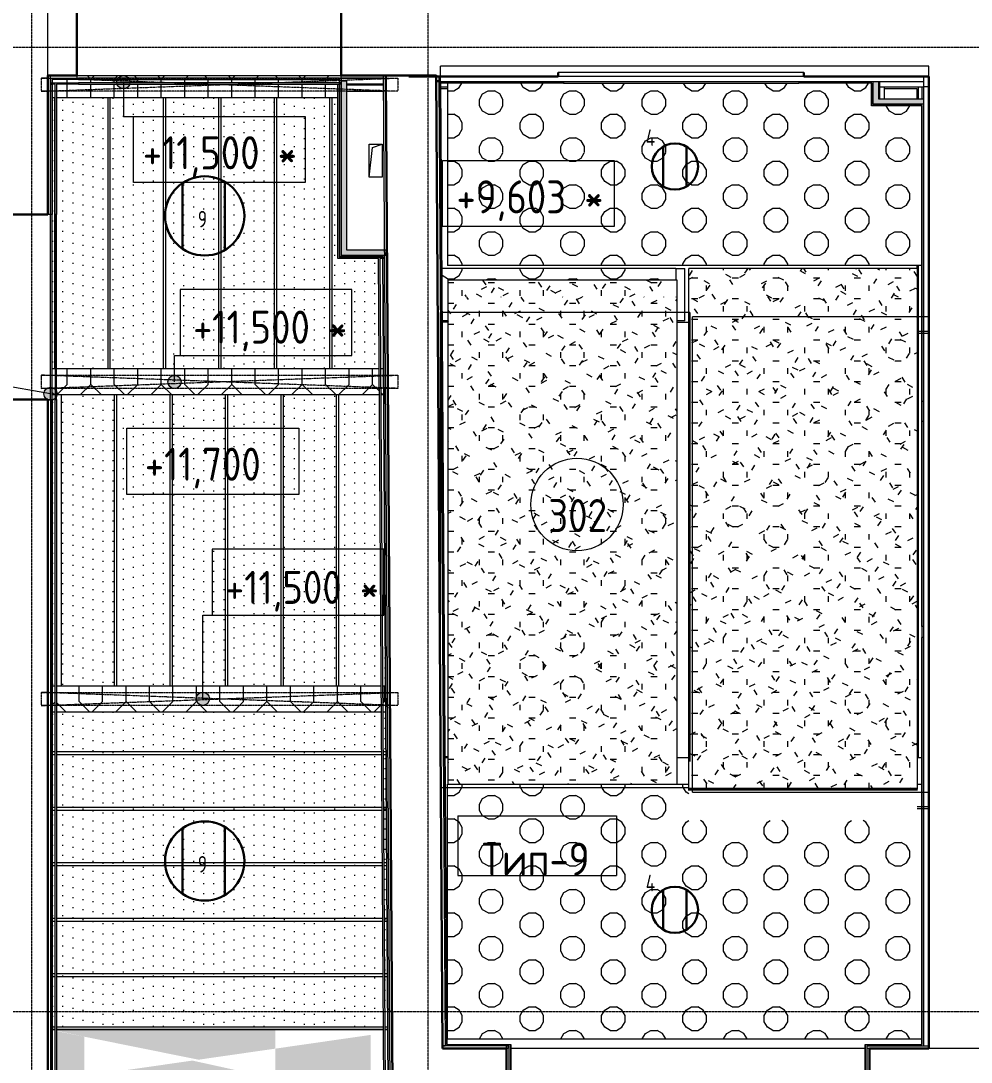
# Model space of a CAD drawing. Header units: millimetres. Extents: x -10438 to 68527, y -5058 to 44223.
# Drawn here: x -85 to 7110, y 12561 to 20443 of the extents above; entities that cross this region are included whole.
import ezdxf

# ---------------------------------------------------------------- set-up
doc = ezdxf.new("R2010")
doc.units = ezdxf.units.MM
for name, pattern in [('ADSK_Линия сетки', [25, 20, -2.5, 0, -2.5]), ('ADSK_Сверху', [4.5, 3, -1.5]), ('ADSK_Штрих_ш3 п1_5', [4.5, 3, -1.5]), ('ADSK_Штрихпунктирная 2 точки_ш15 п1_5 п1_5 п1_5', [19.5, 15, -1.5, 0, -1.5, 0, -1.5])]:
    doc.linetypes.add(name, pattern=pattern)
for name, color, linetype, lineweight in [('Аннотация', 7, 'Continuous', 20), ('Каркас', 7, 'Continuous', 18), ('Лестницы', 7, 'Continuous', 9), ('Марки', 7, 'Continuous', 20), ('Марки помещений', 7, 'Continuous', 20), ('Обобщенные модели', 7, 'Continuous', 18), ('Оси', 7, 'Continuous', 9), ('Отметки', 7, 'Continuous', 9), ('Перекрытие', 7, 'Continuous', 18), ('Потолки', 7, 'Continuous', 9), ('Потолки штриховка', 7, 'Continuous', 9), ('Стены внутренние', 7, 'Continuous', 18), ('Стены наружные', 7, 'Continuous', 18), ('Стены несущие', 7, 'Continuous', 30), ('Стены отделка', 7, 'Continuous', 30), ('Стены штриховка', 7, 'Continuous', 9)]:
    doc.layers.add(name, color=color, linetype=linetype, lineweight=lineweight)
doc.layers.add('Линии', color=7, linetype='Continuous', lineweight=9, true_color=0x00a600)
doc.styles.add('GOST Common_1', font='GOST_Common.ttf', dxfattribs={"width": 0.9, "height": 250})
doc.styles.add('GOST Common_2', font='GOST_Common.ttf', dxfattribs={"width": 0.9, "height": 250})
doc.styles.add('GOST Common_4', font='GOST_Common.ttf', dxfattribs={"width": 0.8, "height": 350})
doc.styles.add('GOST Common_B', font='', dxfattribs={"width": 0.9, "height": 250})
doc.styles.get('GOST Common_B').set_extended_font_data('GOST Common', bold=True)
pattern_1 = [(0, (0, 762), (762, 76.2), [7.62, -373.38, 7.62, -373.38]), (0, (76.2, 91.44), (762, 76.2), [7.62, -220.98, 7.62, -525.78]), (0, (152.4, 106.68), (762, 76.2), [7.62, -68.58, 7.62, -678.18]), (0, (457.2, 60.96), (762, 76.2), [7.62, -220.98, 7.62, -525.78]), (0, (533.4, 45.72), (762, 76.2), [7.62, -68.58, 7.62, -678.18])]
pattern_2 = [(0, (65.08, 0), (0, 177.8), [47.641, -260.317]), (60, (153.98, 23.82), (-153.9793, 88.9), [47.641, -260.317]), (120, (177.8, 112.72), (-153.9793, -88.9), [47.641, -260.317]), (30, (112.72, 0), (-0.0002, 355.6003), [47.641, -307.959]), (30, (23.82, 153.98), (-0.0002, 355.6003), [47.641, -307.959]), (150, (65.08, 0), (-307.959, -177.8003), [47.641, -307.959]), (150, (153.98, 153.98), (-307.959, -177.8003), [47.641, -307.959]), (90, (177.8, 65.08), (-307.959, 177.8), [47.641, -307.959]), (90, (0, 65.08), (-307.959, 177.8), [47.641, -307.959])]

# ---------------------------------------------------------------- blocks, each defined once
blk = doc.blocks.new('Типовая двутавровая балка _АСТО 20-93_ Балки - 100х200Н Б-12-2273928-План потолков 3-го этажа')
at = {"layer": 'Каркас', "color": 8, "linetype": 'ADSK_Штрих_ш3 п1_5', "lineweight": 9, "true_color": 0x808080}
for p, q in [((921.6, 50), (1241.3, 50)), ((961.6, -50), (1242, -50))]:
    blk.add_line(p, q, dxfattribs=at)
at = {"layer": 'Каркас'}
for p, q in [((1241.6, 3.5), (961.6, 3.5)), ((1241.7, -3.5), (961.6, -3.5))]:
    blk.add_line(p, q, dxfattribs=at)
blk = doc.blocks.new('GM_Отверстие прямоугольное _в плите_ - Отверстие-3906246-План потолков 3-го этажа')
at = {"layer": 'Обобщенные модели'}
for p, q in [((-50, -125), (-50, 125)), ((-50, 125), (50, 125)), ((-50, -125), (-50, 125)), ((-50, 125), (50, 125)), ((-50, -125), (-25, 100)), ((-25, 100), (50, 125)), ((50, 125), (50, -125)), ((50, 125), (50, -125)), ((50, -125), (-50, -125)), ((50, -125), (-50, -125))]:
    blk.add_line(p, q, dxfattribs=at)
blk = doc.blocks.new('ADSK_Марка_Помещение_ОдноЗначение - Номер-159740-План потолков 3-го этажа')
at = {"layer": 'Марки помещений'}
blk.add_circle((0, 0), 3.5, dxfattribs=at)
blk = doc.blocks.new('ADSK_Марка_Потолок - ADSK_Марка и Смещение от уровня-155896-План потолков 3-го этажа')
at = {"layer": 'Марки'}
for p, q in [((-6, 4.5), (-6, 0)), ((-6, 4.5), (6, 4.5)), ((6, 4.5), (6, 0)), ((-6, 0), (6, 0))]:
    blk.add_line(p, q, dxfattribs=at)
blk = doc.blocks.new('Высотные отметки - Рамка-12095-План потолков 3-го этажа')
at = {"layer": 'Аннотация'}
for p, q in [((-6.5, 0), (-6.5, 5)), ((-6.5, 5), (6.5, 5)), ((6.5, 5), (6.5, 0)), ((6.5, 0), (-6.5, 0))]:
    blk.add_line(p, q, dxfattribs=at)

msp = doc.modelspace()

# ---------------------------------------------------------------- hatches: boundary and pattern name
at = {"layer": 'Марки'}
h = msp.add_hatch(color=256, dxfattribs=at)
edge = h.paths.add_edge_path()
edge.add_arc((140, 17620.239), 50, 0, 360)
at = {"layer": 'Отметки'}
h = msp.add_hatch(color=256, dxfattribs=at)
edge = h.paths.add_edge_path()
edge.add_arc((691.408, 19978.96), 50, 0, 360)
h = msp.add_hatch(color=256, dxfattribs=at)
edge = h.paths.add_edge_path()
edge.add_arc((1078.633, 17709.769), 50, 0, 360)
h = msp.add_hatch(color=256, dxfattribs=at)
edge = h.paths.add_edge_path()
edge.add_arc((1292.423, 15311.876), 50, 0, 360)
at = {"layer": 'Потолки штриховка', "lineweight": 18}
h = msp.add_hatch(dxfattribs=at)
h.set_pattern_fill('FP_52', color=256, style=0, pattern_type=2)
h.set_pattern_definition([(90, (88.9, 88.9), (-88.9, 266.7), [177.8, -355.6]), (135, (177.8, 0), (-266.7, -266.7), [125.724, -251.447]), (45, (177.8, 0), (-266.7, 266.7), [125.724, -251.447]), (45, (88.9, 266.7), (-266.7, 266.7), [125.724, -251.447]), (135, (266.7, 266.7), (-266.7, -266.7), [125.724, -251.447])])
h.paths.add_polyline_path([(2668.373, 15210.342), (2678.703, 15211.207), (2677.408, 15410.342), (2654.408, 15410.342), (2656.373, 15210.342), (2659.368, 15210.342)])
h.paths.add_polyline_path([(2645.708, 15210.342), (2644.407, 15410.342), (185, 15410.342), (185, 15210.342), (2623.372, 15210.342)])
h.paths.add_polyline_path([(152, 15210.342), (175, 15210.342), (175, 15410.342), (152, 15409.4), (152, 15309.342)])
h.paths.add_polyline_path([(1462.62, 17611.342), (2630.095, 17611.342), (2628.794, 17811.342), (185, 17811.342), (185, 17611.342), (1436.893, 17611.342)])
h.paths.add_polyline_path([(175, 17611.342), (175, 17811.342), (152, 17810.4), (152, 17611.342), (172.62, 17611.342)])
h.paths.add_polyline_path([(2640.095, 17611.342), (2663.095, 17611.342), (2661.795, 17811.342), (2638.794, 17811.342), (2640.07, 17615.237)])
h.paths.add_polyline_path([(1012.62, 19860), (2314.747, 19860), (2314.747, 19965.136), (185, 19965.136), (185, 19860), (992.62, 19860)])
h.paths.add_polyline_path([(152, 19860), (175, 19860), (175, 19965.136), (152, 19965.136), (152, 19907.703)])
h.paths.add_polyline_path([(2324.747, 19860), (2327.747, 19860.928), (2327.747, 19965.136), (2324.747, 19965.136), (2324.747, 19861.16)])
h.paths.add_polyline_path([(172.62, 19975.136), (2327.747, 19975.136), (2327.747, 19998.136), (152, 19998.136), (152, 19975.136)])
h.paths.add_polyline_path([(2327.747, 19998.136), (2329.747, 19998.136), (2329.747, 20000.136), (2327.747, 20000.136)])
h.paths.add_polyline_path([(152, 19998.136), (152, 20000.136), (150, 20000.136)])
h.paths.add_polyline_path([(1412.62, 20010.136), (2339.747, 20010.136), (2339.747, 20030.136), (339.747, 20030.136), (339.747, 20010.136), (1012.62, 20010.136)])
h = msp.add_hatch(dxfattribs=at)
h.set_pattern_fill('FP_32', color=256, style=0, pattern_type=2)
h.set_pattern_definition(pattern_2)
h.paths.add_polyline_path([(3128.156, 18352.831), (4875, 18352.831), (4875, 18355.251), (3151.268, 18355.251), (3151.268, 18483.455), (4875, 18483.455), (4875, 18567.785), (3105, 18567.785), (3105, 18352.831), (3126.156, 18352.831)])
h.paths.add_polyline_path([(3145, 18590.349), (6738, 18590.349), (6738, 19801.025), (6357.707, 19801.025), (6357.707, 19803.025), (6355.707, 19803.025), (6355.707, 19970.525), (3145, 19970.525), (3145, 18964.389)])
h.paths.add_polyline_path([(6738, 19801.025), (6740, 19803.025), (6738, 19803.025)])
h.paths.add_polyline_path([(6355.707, 19970.525), (6357.707, 19970.525), (6357.707, 19972.525)])
h = msp.add_hatch(dxfattribs=at)
h.set_pattern_fill('FP_24', color=256, style=0, pattern_type=2)
h.set_pattern_definition(pattern_1)
h.paths.add_polyline_path([(2339.747, 12829.477), (2661.19, 12829.477), (2645.708, 15210.342), (185, 15210.342), (185, 12829.477), (1840.895, 12829.477)])
h.paths.add_polyline_path([(2726.191, 12829.477), (2726.198, 12829.477), (2725.803, 12889.256)])
h.paths.add_polyline_path([(2694.191, 12829.477), (2678.709, 15210.342), (2655.708, 15210.342), (2671.19, 12829.477), (2679.367, 12829.477)])
h.paths.add_polyline_path([(152, 12829.477), (175, 12829.477), (175, 15210.342), (152, 15210.342), (152, 13107.718)])
h.paths.add_polyline_path([(2709.734, 15360.342), (2709.738, 15360.342), (2709.623, 15377.33)])
h.paths.add_polyline_path([(222.62, 15410.342), (2644.407, 15410.342), (2630.095, 17611.342), (185, 17611.342), (185, 15410.342)])
h.paths.add_polyline_path([(152, 15410.342), (175, 15410.342), (175, 17611.342), (152, 17611.342), (152, 15889.767)])
h.paths.add_polyline_path([(2668.373, 15410.342), (2677.408, 15410.342), (2663.095, 17611.342), (2640.095, 17611.342), (2654.408, 15410.342), (2659.368, 15410.342)])
h.paths.add_polyline_path([(1882.62, 17811.342), (2628.794, 17811.342), (2623.372, 18645.136), (2314.747, 18645.136), (2314.747, 19860), (185, 19860), (185, 17811.342), (1882.165, 17811.342)])
h.paths.add_polyline_path([(2638.794, 17811.342), (2661.795, 17811.342), (2656.308, 18645.136), (2633.375, 18644.801), (2637.961, 17939.515)])
h.paths.add_polyline_path([(175, 17811.342), (175, 19860), (152, 19860), (152, 17811.342), (172.62, 17811.342)])
h.paths.add_polyline_path([(2656.288, 18658.136), (2658.288, 18658.136), (2658.275, 18660.136), (2656.308, 18658.155)])
h.paths.add_polyline_path([(2324.747, 18655.136), (2656.308, 18655.136), (2656.288, 18658.136), (2329.747, 18658.136), (2329.747, 18660.136), (2327.747, 18660.136), (2327.747, 19860), (2324.747, 19860), (2324.747, 18660.136)])
h = msp.add_hatch(dxfattribs=at)
h.set_pattern_fill('FP_35', color=256, style=0, pattern_type=2)
h.set_pattern_definition([(0, (65.08, 3280.39), (0, 156.886), [47.641, -260.317]), (56.803, (153.98, 3301.41), (-133.5388, 109.6832), [43.506, -237.722]), (123.197, (177.8, 3379.85), (-133.5388, -109.6832), [43.506, -237.722]), (26.996, (112.72, 3280.4), (54.1376, 341.352), [46.304, -299.314]), (26.996, (23.82, 3416.26), (54.1376, 341.352), [46.304, -299.314]), (153.004, (65.08, 3280.4), (-253.821, -184.466), [46.304, -299.314]), (153.004, (153.98, 3416.26), (-253.821, -184.466), [46.304, -299.314]), (90, (177.8, 3337.82), (-307.959, 156.886), [42.037, -271.734]), (90, (0, 3337.82), (-307.959, 156.886), [42.037, -271.734])])
h.paths.add_polyline_path([(6177.301, 14627.913), (6701.881, 14627.913), (6701.881, 18567.785), (4971.881, 18567.785), (4971.881, 14627.913)])
h = msp.add_hatch(dxfattribs=at)
h.set_pattern_fill('FP_36', color=256, style=0, pattern_type=2)
h.set_pattern_definition([(0, (65.08, 4812.95), (0, 156.886), [47.641, -260.317]), (56.803, (153.98, 4833.97), (-133.5388, 109.6832), [43.506, -237.722]), (123.197, (177.8, 4912.41), (-133.5388, -109.6832), [43.506, -237.722]), (26.996, (112.72, 4812.95), (54.1376, 341.352), [46.304, -299.314]), (26.996, (23.82, 4948.82), (54.1376, 341.352), [46.304, -299.314]), (153.004, (65.08, 4812.95), (-253.821, -184.466), [46.304, -299.314]), (153.004, (153.98, 4948.82), (-253.821, -184.466), [46.304, -299.314]), (90, (177.8, 4870.37), (-307.959, 156.886), [42.037, -271.734]), (90, (0, 4870.37), (-307.959, 156.886), [42.037, -271.734])])
h.paths.add_polyline_path([(3151.268, 14665.458), (4881.268, 14665.458), (4881.268, 18483.455), (3151.268, 18483.455), (3151.268, 18355.251), (4875, 18355.251), (4875, 18352.831), (3151.268, 18352.831), (3151.268, 14864.893)])
h = msp.add_hatch(dxfattribs=at)
h.set_pattern_fill('FP_32', color=256, style=0, pattern_type=2)
h.set_pattern_definition(pattern_2)
h.paths.add_polyline_path([(3145, 12736.212), (6738, 12736.212), (6738, 14665.458), (6701.881, 14665.458), (6701.881, 14390.349), (4971.881, 14390.349), (4971.881, 14665.458), (3145, 14665.458), (3145, 12815.144)])
h = msp.add_hatch(dxfattribs=at)
h.set_pattern_fill('FP_25', color=256, style=0, pattern_type=2)
h.set_pattern_definition(pattern_1)
h.paths.add_polyline_path([(-0.435, 8708.896), (-0.435, 8718.542), (-15, 8718.542), (-15, 8709.184)])
h.paths.add_polyline_path([(-25, 8709.382), (-25, 8718.542), (-48, 8718.542), (-48, 8709.837), (-29.538, 8709.472)])
h.paths.add_polyline_path([(-15, 8728.542), (-0.435, 8728.542), (-0.435, 8736.263), (-15, 8736.263)])
h.paths.add_polyline_path([(-48, 8728.542), (-25, 8728.542), (-25, 8736.263), (-48, 8736.263)])
h.paths.add_polyline_path([(7031.426, 9951.044), (7071.115, 11378.666), (7069.55, 11790.27), (7002.343, 11790.27), (7002.343, 10055.483)])
h.paths.add_polyline_path([(6900.035, 12068.264), (7043.494, 12068.264), (7043.494, 12071.482), (6913.107, 12088.264), (6900.035, 12088.264)])
h.paths.add_polyline_path([(2162.213, 12398.073), (2563.629, 12398.073), (2563.629, 12767.308), (1840.895, 12663.231), (1840.895, 12462.782)])
h.paths.add_polyline_path([(1840.895, 12398.073), (1840.895, 12435.04), (1214.107, 12572.972), (395.426, 12455.079), (395.426, 12398.073)])
h.paths.add_polyline_path([(185, 12424.777), (395.426, 12455.079), (395.426, 12753.132), (355.636, 12761.888), (185, 12796.252)])
h.paths.add_polyline_path([(1260.532, 12579.657), (1840.895, 12663.231), (1840.895, 12809.342), (185, 12809.342), (185, 12799.439), (395.426, 12753.875)])
at = {"layer": 'Стены внутренние'}
for points in [[(2339.747, 18670.136), (2379.747, 18670.136), (2379.747, 19990), (2339.747, 19989.263), (2339.747, 18964.389)], [(6407.707, 19853.025), (6407.707, 19982.525), (6367.707, 19982.525), (6367.707, 19853.025)], [(6738, 19813.025), (6750, 19813.025), (6750, 19853.025), (6367.707, 19853.025), (6367.707, 19813.025), (6710, 19813.025)], [(2379.747, 18670.136), (2668.211, 18670.136), (2667.951, 18710.136), (2379.747, 18710.136)]]:
    msp.add_hatch(color=256, dxfattribs=at).paths.add_polyline_path(points)

# ---------------------------------------------------------------- linework, layer by layer
at = {"layer": 'Каркас', "color": 8, "linetype": 'ADSK_Штрих_ш3 п1_5', "lineweight": 9, "true_color": 0x808080}
for p, q in [((172.62, 17811.342), (172.62, 19860)), ((572.62, 19860), (572.62, 17811.342)), ((592.62, 17811.342), (592.62, 19860)), ((992.62, 19860), (992.62, 17811.342)), ((1012.62, 17811.342), (1012.62, 19860)), ((1412.62, 19860), (1412.62, 17811.342)), ((1432.62, 17811.342), (1432.62, 19860)), ((1832.62, 19860), (1832.62, 17811.342)), ((1852.62, 17811.342), (1852.62, 19860)), ((2252.62, 19860), (2252.62, 17811.342)), ((2272.62, 17811.342), (2272.62, 19860)), ((222.62, 15410.342), (222.62, 17611.342)), ((622.62, 17611.342), (622.62, 15410.342)), ((642.62, 15410.342), (642.62, 17611.342)), ((1042.62, 17611.342), (1042.62, 15410.342)), ((1062.62, 15410.342), (1062.62, 17611.342)), ((1462.62, 17611.342), (1462.62, 15410.342)), ((1482.62, 15410.342), (1482.62, 17611.342)), ((1882.62, 17611.342), (1882.62, 15410.342)), ((1902.62, 15410.342), (1902.62, 17611.342)), ((2302.62, 17611.342), (2302.62, 15410.342)), ((2322.62, 15410.342), (2322.62, 17611.342)), ((175, 14909.342), (152, 14909.342)), ((2647.665, 14909.342), (185, 14909.342)), ((2680.666, 14909.342), (2657.665, 14909.342)), ((152, 14889.342), (175, 14889.342)), ((185, 14889.342), (2647.795, 14889.342)), ((2657.795, 14889.342), (2680.796, 14889.342)), ((175, 14489.342), (152, 14489.342)), ((152, 14469.342), (175, 14469.342)), ((2650.396, 14489.342), (185, 14489.342)), ((185, 14469.342), (2650.526, 14469.342)), ((2683.397, 14489.342), (2660.397, 14489.342)), ((2660.527, 14469.342), (2683.527, 14469.342)), ((175, 14069.342), (152, 14069.342)), ((152, 14049.342), (175, 14049.342)), ((2653.127, 14069.342), (185, 14069.342)), ((185, 14049.342), (2653.258, 14049.342)), ((2686.128, 14069.342), (2663.128, 14069.342)), ((2663.258, 14049.342), (2686.258, 14049.342)), ((175, 13649.342), (152, 13649.342)), ((2655.859, 13649.342), (185, 13649.342)), ((2688.859, 13649.342), (2665.859, 13649.342)), ((152, 13629.342), (175, 13629.342)), ((185, 13629.342), (2655.989, 13629.342)), ((2665.989, 13629.342), (2688.989, 13629.342)), ((175, 13229.342), (152, 13229.342)), ((152, 13209.342), (175, 13209.342)), ((2658.59, 13229.342), (185, 13229.342)), ((185, 13209.342), (2658.72, 13209.342)), ((2691.59, 13229.342), (2668.59, 13229.342)), ((2668.72, 13209.342), (2691.721, 13209.342)), ((175, 12809.342), (152, 12809.342)), ((2661.321, 12809.342), (185, 12809.342)), ((2694.498, 12809.342), (2671.321, 12809.342))]:
    msp.add_line(p, q, dxfattribs=at)
at = {"layer": 'Лестницы', "linetype": 'ADSK_Сверху'}
for p, q in [((3090.798, 20101.373), (3090.798, 18567.785)), ((6790, 20101.373), (3090.798, 20101.373)), ((6790, 18095.063), (6790, 20101.373)), ((4980.798, 18236.542), (3090.798, 18236.542)), ((3090.798, 18236.542), (3090.798, 14636.542)), ((4980.798, 18236.542), (4980.798, 14837.669)), ((3151.268, 18161.373), (3103.563, 18161.373)), ((4881.268, 18161.373), (4971.881, 18161.373)), ((5000, 18205.239), (6790, 18205.239)), ((5000, 14605.239), (5000, 18205.239)), ((6790, 14605.239), (6790, 18205.239)), ((6701.881, 18095.063), (6790, 18095.063)), ((6701.881, 18080.063), (6790, 18080.063)), ((6790, 14495.063), (6790, 18095.063)), ((6790, 14480.063), (6790, 18080.063)), ((3090.798, 15211.801), (3090.798, 15198.594)), ((3090.798, 15211.801), (3090.798, 15198.594)), ((3151.268, 14871.373), (3125.035, 14871.373)), ((4971.881, 14636.542), (3090.798, 14636.542)), ((5000, 14605.239), (6790, 14605.239)), ((6701.881, 14495.063), (6790, 14495.063)), ((6701.881, 14480.063), (6790, 14480.063))]:
    msp.add_line(p, q, dxfattribs=at)
at = {"layer": 'Линии', "color": 7, "linetype": 'ADSK_Штрихпунктирная 2 точки_ш15 п1_5 п1_5 п1_5'}
for p, q in [((68.164, 20010), (2768.164, 20010)), ((68.164, 20010), (68.164, 19910)), ((2768.164, 19910), (68.164, 20010)), ((68.164, 19910), (2768.164, 20010)), ((2768.164, 20010), (2768.164, 19910)), ((2768.164, 19910), (68.164, 19910)), ((68.164, 17761.342), (2768.164, 17761.342)), ((68.164, 17761.342), (68.164, 17661.342)), ((2768.164, 17661.342), (68.164, 17761.342)), ((68.164, 17661.342), (2768.164, 17761.342)), ((2768.164, 17761.342), (2768.164, 17661.342)), ((2768.164, 17661.342), (68.164, 17661.342)), ((68.164, 15360.342), (2768.164, 15360.342)), ((68.164, 15360.342), (68.164, 15260.342)), ((2768.164, 15260.342), (68.164, 15360.342)), ((68.164, 15260.342), (2768.164, 15360.342)), ((2768.164, 15360.342), (2768.164, 15260.342)), ((2768.164, 15260.342), (68.164, 15260.342))]:
    msp.add_line(p, q, dxfattribs=at)
at = {"layer": 'Линии', "color": 1, "lineweight": 30, "true_color": 0xff0000}
for p, q in [((4779.094, 19189.669), (4779.094, 19491.725)), ((4954.094, 19188.624), (4954.094, 19492.77)), ((1138.898, 14331.713), (1138.898, 13835.332)), ((1458.898, 13824.57), (1458.898, 14342.475)), ((4779.094, 13563.261), (4779.094, 13865.318)), ((4954.094, 13562.216), (4954.094, 13866.363))]:
    msp.add_line(p, q, dxfattribs=at)
at = {"layer": 'Линии', "color": 5, "lineweight": 30, "true_color": 0x0000ff}
for p, q in [((1138.898, 19215.268), (1138.898, 18718.887)), ((1458.898, 18708.125), (1458.898, 19226.029))]:
    msp.add_line(p, q, dxfattribs=at)
at = {"layer": 'Линии', "color": 1, "lineweight": 30, "true_color": 0xff0000}
for centre, radius in [((4867.499, 19340.697), 175), ((1307.426, 14083.523), 300), ((4867.499, 13714.289), 175)]:
    msp.add_circle(centre, radius, dxfattribs=at)
at = {"layer": 'Линии', "color": 5, "lineweight": 30, "true_color": 0x0000ff}
msp.add_circle((1307.426, 18967.077), 300, dxfattribs=at)
at = {"layer": 'Марки'}
msp.add_line((140, 17620.239), (-1167.5, 17845.239), dxfattribs=at)
msp.add_circle((140, 17620.239), 50, dxfattribs=at)
at = {"layer": 'Оси', "linetype": 'ADSK_Линия сетки'}
for p, q in [((-0.435, -4258.205), (-0.435, 44222.998)), ((2999.565, -4258.205), (2999.565, 44222.998)), ((-9638.275, 20245), (56004.853, 20245)), ((-9638.275, 12945), (56004.853, 12945))]:
    msp.add_line(p, q, dxfattribs=at)
at = {"layer": 'Отметки', "lineweight": 20}
for p, q in [((691.408, 19978.96), (691.408, 19719.242)), ((691.408, 19719.242), (1417.865, 19719.242)), ((1078.633, 17909.291), (1771.214, 17909.291)), ((1078.633, 17709.769), (1078.633, 17909.291)), ((1482.62, 16859.177), (1368.635, 16859.177)), ((1292.423, 15944.071), (2014.222, 15944.071)), ((1292.423, 15311.876), (1292.423, 15944.071))]:
    msp.add_line(p, q, dxfattribs=at)
at = {"layer": 'Отметки'}
for centre in [(691.408, 19978.96), (1078.633, 17709.769), (1292.423, 15311.876)]:
    msp.add_circle(centre, 50, dxfattribs=at)
at = {"layer": 'Перекрытие'}
for p, q in [((6415, 19982.525), (6415, 19853.025)), ((3100.913, 18567.785), (3105, 18567.785)), ((4875, 18567.785), (4941.268, 18567.785)), ((4941.268, 18171.373), (4941.268, 18567.785)), ((3151.268, 18171.373), (3103.498, 18171.373)), ((4941.268, 18171.373), (4881.268, 18171.373)), ((3125.05, 14866.542), (3151.268, 14866.542)), ((4881.268, 14866.542), (4971.881, 14866.542)), ((6701.881, 14866.542), (6738, 14866.542)), ((152, 12809.342), (175, 12809.342)), ((185, 12809.342), (2661.321, 12809.342)), ((2671.321, 12809.342), (2694.498, 12809.342))]:
    msp.add_line(p, q, dxfattribs=at)
at = {"layer": 'Перекрытие', "lineweight": 40}
msp.add_line((6701.881, 14626.542), (4971.881, 14626.542), dxfattribs=at)
at = {"layer": 'Потолки'}
for p, q in [((3145, 19970.525), (3145, 18590.349)), ((175, 19860), (151.787, 19860)), ((2314.747, 19860), (185, 19860)), ((2327.747, 19860), (2324.747, 19860)), ((3105, 18352.831), (3105, 18567.785)), ((4875, 18567.785), (3105, 18567.785)), ((6738, 18590.349), (3145, 18590.349)), ((4875, 18567.785), (4875, 18483.455)), ((4971.881, 14627.913), (4971.881, 18567.785)), ((6701.881, 18567.785), (4971.881, 18567.785)), ((6701.881, 18567.785), (6701.881, 14627.913)), ((3151.268, 18483.455), (4881.268, 18483.455)), ((3151.268, 18355.251), (3151.268, 18483.455)), ((4881.268, 18483.455), (4881.268, 14665.458)), ((3151.268, 14665.458), (3151.268, 18352.831)), ((4875, 18355.251), (4875, 18352.831)), ((152, 17811.342), (175, 17811.342)), ((185, 17811.342), (2628.794, 17811.342)), ((2638.794, 17811.342), (2661.795, 17811.342)), ((175, 17611.342), (152, 17611.342)), ((2630.095, 17611.342), (185, 17611.342)), ((2663.095, 17611.342), (2640.095, 17611.342)), ((152, 15410.342), (175, 15410.342)), ((185, 15410.342), (2644.407, 15410.342)), ((2654.408, 15410.342), (2677.408, 15410.342)), ((175, 15210.342), (152, 15210.342)), ((2645.708, 15210.342), (185, 15210.342)), ((2678.709, 15210.342), (2655.708, 15210.342)), ((3145, 12736.212), (3145, 14665.458)), ((3145, 14665.458), (4971.881, 14665.458)), ((6701.881, 14665.458), (6738, 14665.458)), ((152, 12829.477), (175, 12829.477)), ((185, 12829.477), (2661.19, 12829.477)), ((2671.19, 12829.477), (2694.374, 12829.477)), ((6738.026, 12736.212), (3145, 12736.212))]:
    msp.add_line(p, q, dxfattribs=at)
at = {"layer": 'Потолки', "lineweight": 18}
for p, q in [((4971.881, 14617.287), (4971.881, 14627.913)), ((6701.881, 14617.287), (6701.881, 14627.913))]:
    msp.add_line(p, q, dxfattribs=at)
at = {"layer": 'Стены внутренние'}
for p, q in [((339.747, 20030.136), (2339.747, 20030.136)), ((5843.806, 20051.318), (3983.806, 20051.318)), ((2327.747, 19975.136), (352.542, 19975.136)), ((352.542, 19965.136), (2314.747, 19965.136)), ((2324.747, 19965.136), (2327.747, 19965.136)), ((3079.685, 19988.858), (3059.644, 19988.757)), ((3060.008, 19987.703), (3079.685, 19987.83)), ((3060.008, 19987.703), (3060.041, 19982.525)), ((6415, 19942.655), (6750, 19942.655)), ((6455, 19853.025), (6455, 19942.655)), ((6710, 19942.655), (6710, 19853.025)), ((140, 17577), (140, 18977)), ((175, 18977), (175, 17577)), ((185, 17577), (185, 18977)), ((6710, 18590.349), (6710, 14866.542)), ((3096.139, 14390.349), (3107.284, 12663.783)), ((6308, 12663.783), (3624.282, 12663.783))]:
    msp.add_line(p, q, dxfattribs=at)
at = {"layer": 'Стены наружные'}
for p, q in [((2327.747, 20010.136), (352.542, 20010.136)), ((352.542, 19998.136), (2327.747, 19998.136)), ((2327.747, 20000.136), (2327.747, 19998.136)), ((4024.806, 19970.525), (5804.806, 19970.525)), ((3101.174, 18567.785), (3092.377, 19930.655)), ((3092.377, 19930.655), (3145, 19930.655)), ((6455, 19930.655), (6698, 19930.655)), ((6698, 19930.655), (6698, 19853.025)), ((6738, 19942.655), (6738, 19853.025)), ((152, 17577), (152, 18977)), ((6698, 18590.349), (6698, 18567.785)), ((3125.066, 14866.542), (3103.733, 18171.373)), ((6738, 15858.968), (6738, 15775.135))]:
    msp.add_line(p, q, dxfattribs=at)
at = {"layer": 'Стены несущие'}
for p, q in [((339.747, 20540.136), (339.747, 20030.136)), ((2339.747, 20030.136), (2339.747, 20540.136)), ((339.747, 20030.136), (120, 20030.136)), ((120, 20030.136), (120, 18977)), ((2852.22, 20030.136), (2339.747, 20030.136)), ((2679.367, 20030.136), (3059.359, 20032.607)), ((2729.747, 12283.783), (2679.367, 20030.136)), ((2852.258, 20022.525), (2852.22, 20030.136)), ((2852.258, 20022.525), (3983.806, 20022.525)), ((3059.359, 20032.607), (3107.283, 12663.783)), ((3079.685, 20022.655), (3145, 20022.655)), ((3983.806, 20022.525), (3983.806, 20051.318)), ((5843.806, 20022.525), (5843.806, 20051.318)), ((5843.806, 20022.525), (6790, 20022.525)), ((6757.637, 20022.655), (6789.685, 20022.655)), ((6790, 12663.783), (6790, 20022.525)), ((120, 18977), (-260, 18977)), ((-260, 17577), (120, 17577)), ((120, 17577), (120, 11984.399)), ((3107.283, 12663.783), (3591.225, 12663.783)), ((3591.225, 12663.783), (3591.225, 12283.783)), ((6339.565, 12663.783), (6790, 12663.783)), ((6339.565, 12283.783), (6339.565, 12663.783))]:
    msp.add_line(p, q, dxfattribs=at)
at = {"layer": 'Стены отделка', "lineweight": 9}
for p, q in [((140, 20030.136), (339.747, 20030.136)), ((140, 18977), (140, 20030.136)), ((339.747, 20030.136), (339.747, 20010.136)), ((2339.747, 20010.136), (2339.747, 20030.136)), ((2659.367, 20030.136), (2659.367, 20010.136)), ((2659.368, 20030.006), (2679.367, 20030.136)), ((2659.368, 20030.006), (2710, 12243.653)), ((2679.367, 20030.136), (2730, 12243.783)), ((3079.685, 20022.655), (3079.685, 19942.655)), ((5843.806, 20022.525), (3983.806, 20022.525)), ((6750, 20022.525), (6750, 12683.783)), ((6789.685, 20022.655), (6789.685, 19942.655)), ((140, 20010.136), (352.542, 20010.136)), ((152, 19998.136), (152, 19975.136)), ((352.542, 19998.136), (152, 19998.136)), ((152, 19975.136), (352.542, 19975.136)), ((152, 19965.136), (152, 18977)), ((175, 19965.136), (152, 19965.136)), ((175, 18977), (175, 19965.136)), ((352.542, 19965.136), (185, 19965.136)), ((185, 19965.136), (185, 18977)), ((352.542, 20010.136), (352.542, 19998.136)), ((352.542, 19975.136), (352.542, 19965.136)), ((2314.747, 18645.136), (2314.747, 19965.136)), ((2314.747, 19965.136), (2324.747, 19965.136)), ((2324.747, 19965.136), (2324.747, 18655.136)), ((2327.747, 20010.136), (2339.747, 20010.136)), ((2327.747, 18660.136), (2327.747, 20010.136)), ((2659.367, 20010.136), (2339.747, 20010.136)), ((2339.747, 20010.136), (2339.747, 18670.136)), ((2339.747, 19990), (2379.747, 19990)), ((2379.747, 19990), (2379.747, 18710.136)), ((6750, 19982.525), (3059.686, 19982.525)), ((3107.284, 12683.783), (3059.686, 19982.525)), ((3079.686, 19982.525), (3127.285, 12683.783)), ((4024.806, 19970.525), (3091.765, 19970.525)), ((3091.765, 19970.525), (3139.207, 12695.783)), ((4024.806, 19982.525), (4024.806, 19970.525)), ((5804.806, 19982.525), (5804.806, 19970.525)), ((6355.707, 19970.525), (5804.806, 19970.525)), ((6355.707, 19803.025), (6355.707, 19970.525)), ((6367.707, 19813.025), (6367.707, 19982.525)), ((6407.707, 19982.525), (6407.707, 19853.025)), ((3079.685, 19942.655), (3145, 19942.655)), ((6789.685, 19942.655), (6757.637, 19942.655)), ((6738, 19801.025), (6357.707, 19801.025)), ((6750, 19813.025), (6367.707, 19813.025)), ((6407.707, 19853.025), (6750, 19853.025)), ((6738, 15858.968), (6738, 19801.025)), ((152, 18977), (120, 18977)), ((185, 18977), (175, 18977)), ((2379.747, 18710.136), (2679.747, 18710.136)), ((2679.747, 18710.136), (2679.747, 18670.136)), ((2623.372, 18645.136), (2314.747, 18645.136)), ((2324.747, 18655.136), (2656.308, 18655.136)), ((2656.288, 18658.136), (2329.747, 18658.136)), ((2339.747, 18670.136), (2679.747, 18670.136)), ((2665.001, 12243.36), (2623.372, 18645.136)), ((2656.373, 18645.136), (2633.372, 18645.136)), ((2633.372, 18645.136), (2675.001, 12243.425)), ((2656.308, 18655.136), (2656.288, 18658.136)), ((2698.001, 12243.575), (2656.373, 18645.136)), ((120, 17577), (152, 17577)), ((140, 17577), (140, 11964.399)), ((152, 17577), (152, 11954.399)), ((175, 11958.399), (175, 17577)), ((175, 17577), (185, 17577)), ((185, 17577), (185, 11958.399)), ((6750, 17561.941), (6738, 17561.941)), ((6750, 17411.042), (6738, 17411.042)), ((6750, 15858.968), (6738, 15858.968)), ((6738, 12695.783), (6738, 15775.135)), ((6750, 15775.135), (6738, 15775.135)), ((3139.207, 12695.783), (3622.282, 12695.783)), ((3624.282, 12693.783), (3624.282, 12435.783)), ((6308, 12435.783), (6308, 12693.783)), ((6310, 12695.783), (6738, 12695.783)), ((3107.284, 12683.783), (3127.284, 12683.913)), ((3107.284, 12663.783), (3107.284, 12683.783)), ((3612.282, 12683.783), (3107.284, 12683.783)), ((3602.282, 12663.783), (3591.225, 12663.783)), ((3592.282, 12403.783), (3592.282, 12683.783)), ((3602.282, 12683.783), (3602.282, 12663.783)), ((3612.282, 12403.783), (3612.282, 12683.783)), ((6320, 12683.783), (6790, 12683.783)), ((6320, 12683.783), (6320, 12403.783)), ((6339.565, 12663.783), (6320, 12663.783)), ((6340, 12663.783), (6340, 12403.783))]:
    msp.add_line(p, q, dxfattribs=at)
at = {"layer": 'Стены штриховка'}
for p, q in [((120, 20030.136), (120, 20540.136)), ((140, 19975.136), (152, 19975.136)), ((140, 19965.136), (152, 19965.136)), ((150, 20000.136), (150, 19975.136)), ((352.542, 20000.136), (150, 20000.136)), ((150, 19965.136), (150, 18977)), ((2329.747, 19998.136), (2327.747, 19998.136)), ((2339.747, 19975.136), (2327.747, 19975.136)), ((2339.747, 19965.136), (2327.747, 19965.136)), ((2329.747, 19975.136), (2329.747, 19998.136)), ((2329.747, 18658.136), (2329.747, 19965.136)), ((4024.806, 19972.525), (3079.752, 19972.525)), ((3089.765, 19970.525), (3079.765, 19970.525)), ((3089.765, 19970.525), (3137.22, 12693.783)), ((6357.707, 19972.525), (5804.806, 19972.525)), ((6357.707, 19801.025), (6357.707, 19972.525)), ((6740, 19803.025), (6355.707, 19803.025)), ((6355.707, 19801.025), (6355.707, 19803.025)), ((6357.707, 19801.025), (6355.707, 19801.025)), ((6740, 15858.968), (6740, 19803.025)), ((2658.275, 18660.136), (2327.747, 18660.136)), ((2327.747, 18658.136), (2327.747, 18660.136)), ((2329.747, 18658.136), (2327.747, 18658.136)), ((2668.308, 18655.136), (2656.308, 18655.136)), ((2668.373, 18645.136), (2656.373, 18645.136)), ((2658.308, 18655.136), (2658.275, 18660.136)), ((2700.001, 12243.588), (2658.373, 18645.136)), ((150, 17577), (150, 11952.399)), ((6740, 12693.783), (6740, 15775.135)), ((3137.22, 12693.783), (3624.282, 12693.783)), ((3622.282, 12695.783), (3622.282, 12424.783)), ((3622.282, 12695.783), (3624.282, 12695.783)), ((3624.282, 12695.783), (3624.282, 12693.783)), ((6308, 12693.783), (6308, 12695.783)), ((6308, 12695.783), (6310, 12695.783)), ((6308, 12693.783), (6740, 12693.783)), ((6310, 12433.783), (6310, 12695.783)), ((7230, 12663.783), (6790, 12663.783))]:
    msp.add_line(p, q, dxfattribs=at)

# ---------------------------------------------------------------- block references
at = {"layer": 'Каркас', "color": 8, "linetype": 'ADSK_Штрих_ш3 п1_5', "lineweight": 9, "true_color": 0x808080}
msp.add_blockref('Типовая двутавровая балка _АСТО 20-93_ Балки - 100х200Н Б-12-2273928-План потолков 3-го этажа', (1418.164, 19960), dxfattribs=at)
at = {"layer": 'Марки', "xscale": 99.99999999999993, "yscale": 99.99999999999993, "zscale": 99.99999999999993}
msp.add_blockref('ADSK_Марка_Потолок - ADSK_Марка и Смещение от уровня-155896-План потолков 3-го этажа', (3823.742, 13975.03), dxfattribs=at)
at = {"layer": 'Марки помещений', "xscale": 99.99999999999993, "yscale": 99.99999999999993, "zscale": 99.99999999999993}
msp.add_blockref('ADSK_Марка_Помещение_ОдноЗначение - Номер-159740-План потолков 3-го этажа', (4125.895, 16781.989), dxfattribs=at)
at = {"layer": 'Обобщенные модели'}
msp.add_blockref('GM_Отверстие прямоугольное _в плите_ - Отверстие-3906246-План потолков 3-го этажа', (2601.854, 19385), dxfattribs=at)
at = {"layer": 'Отметки', "lineweight": 20, "xscale": 99.99999999999993, "yscale": 99.99999999999993, "zscale": 99.99999999999993, "rotation": 180}
msp.add_blockref('Высотные отметки - Рамка-12095-План потолков 3-го этажа', (1417.865, 19719.242), dxfattribs=at)
at = {"layer": 'Отметки', "lineweight": 20, "xscale": 99.99999999999993, "yscale": 99.99999999999993, "zscale": 99.99999999999993}
for p in [(3757.434, 18886.721), (1368.635, 16859.177)]:
    msp.add_blockref('Высотные отметки - Рамка-12095-План потолков 3-го этажа', p, dxfattribs=at)
at = {"layer": 'Отметки', "lineweight": 20, "extrusion": (0, 0, -1), "xscale": 99.99999999999993, "yscale": 99.99999999999993, "zscale": 99.99999999999993}
for p in [(-1771.214, 17909.291), (-2014.222, 15944.071)]:
    msp.add_blockref('Высотные отметки - Рамка-12095-План потолков 3-го этажа', p, dxfattribs=at)

# ---------------------------------------------------------------- texts
at = {"layer": 'Аннотация', "lineweight": 9, "char_height": 125, "width": 175.5, "attachment_point": 5, "line_spacing_factor": 1.022766, "style": 'GOST Common_4'}
for s, insert in [('\\pt180,360,540,720,900,1080,1260,1440,1620,1800,1980,2160,2340,2520,2700,2880,3060,3240,3420,3600,3780,3960,4140,4320,4500,4680,4860,5040,5220,5400,5580,5760;4 ', (4682.184, 19558.809)), ('\\pt180,360,540,720,900,1080,1260,1440,1620,1800,1980,2160,2340,2520,2700,2880,3060,3240,3420,3600,3780,3960,4140,4320,4500,4680,4860,5040,5220,5400,5580,5760;9 ', (1290.249, 18942.318)), ('\\pt180,360,540,720,900,1080,1260,1440,1620,1800,1980,2160,2340,2520,2700,2880,3060,3240,3420,3600,3780,3960,4140,4320,4500,4680,4860,5040,5220,5400,5580,5760;9 ', (1290.249, 14058.763)), ('\\pt180,360,540,720,900,1080,1260,1440,1620,1800,1980,2160,2340,2520,2700,2880,3060,3240,3420,3600,3780,3960,4140,4320,4500,4680,4860,5040,5220,5400,5580,5760;4 ', (4682.184, 13916.815))]:
    msp.add_mtext(s, dxfattribs=dict(at, insert=insert))
at = {"layer": 'Марки', "lineweight": 9, "insert": (3813.561, 14097.185), "char_height": 250, "width": 833.4, "attachment_point": 5, "line_spacing_factor": 1.022766, "style": 'GOST Common_B'}
msp.add_mtext('\\pt1143,2286,3429,4572,5715,6858,8001,9144,10287,11430,12573,13716,14859,16002,17145,18288,19431,20574,21717,22860,24003,25146,26289,27432,28575,29718,30861,32004,33147,34290,35433,36576;Тип-9', dxfattribs=at)
at = {"layer": 'Марки помещений', "lineweight": 9, "insert": (4130.838, 16698.407), "char_height": 250, "width": 488.7, "attachment_point": 5, "line_spacing_factor": 1.022766, "style": 'GOST Common_1'}
msp.add_mtext('\\pt450,900,1350,1800,2250,2700,3150,3600,4050,4500,4950,5400,5850,6300,6750,7200,7650,8100,8550,9000,9450,9900,10350,10800,11250,11700,12150,12600,13050,13500,13950,14400;302', dxfattribs=at)
at = {"layer": 'Отметки', "lineweight": 20, "char_height": 250, "attachment_point": 1, "line_spacing_factor": 1.022761, "style": 'GOST Common_2'}
for s, insert, width in [('+11,500 *', (838.335, 19569.799), 1390.87157), ('+9,603 *', (3213.103, 19235.915), 1306.39347), ('+11,500 *', (1219.362, 18249.887), 1390.87157), ('+11,700', (853.479, 17212.171), 1113.30067), ('+11,500 *', (1460.336, 16279.911), 1390.87157)]:
    msp.add_mtext(s, dxfattribs=dict(at, insert=insert, width=width))

doc.saveas('drawing.dxf')
